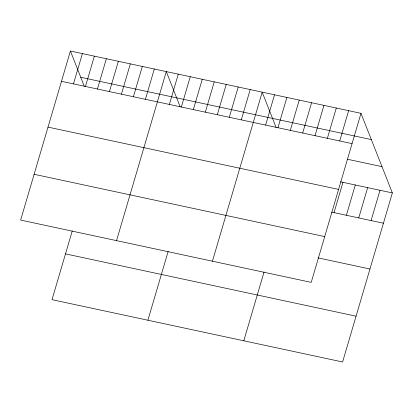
<?xml version="1.0" encoding="UTF-8"?>
<svg xmlns="http://www.w3.org/2000/svg" width="413" height="413" viewBox="0 0 413 413"><rect width="100%" height="100%" fill="white"/><g stroke="black" fill="none" stroke-linecap="round" stroke-linejoin="round"><path stroke-width="0.62" d="M70.406 51.021L20.65 220.077L311.226 282.384L360.983 113.327L70.406 51.021L84.309 86.312M73.478 83.885L82.393 53.592M85.46 86.456L94.376 56.163M97.447 89.027L106.363 58.734M109.435 91.598L118.35 61.305M72.265 230.882L52.017 299.673L342.594 361.979L392.35 192.923L360.983 113.327M121.422 94.164L130.338 63.876M133.409 96.735L142.325 66.441M145.397 99.306L154.312 69.012M116.538 240.64L166.294 71.583L180.202 106.869M169.366 104.448L178.282 74.154M181.353 107.019L190.269 76.725M193.341 109.584L202.256 79.296M205.328 112.155L214.244 81.862M147.906 320.235L168.153 251.44M217.31 114.726L226.226 84.433M229.298 117.297L238.213 87.004M241.285 119.868L250.201 89.575M212.432 261.197L262.188 92.145L276.09 127.431M265.621 125.082L274.537 94.794M277.97 127.731L286.885 97.442M290.318 130.379L299.234 100.085M302.672 133.027L311.588 102.734M243.799 340.792L264.046 272.002M315.021 135.676L323.937 105.382M327.37 138.324L336.285 108.03M339.718 140.972L348.634 110.679M334.034 212.623L342.95 182.329M346.383 215.271L355.299 184.978M358.737 217.919L367.653 187.626M371.086 220.568L380.001 190.274M80.757 77.288L371.333 139.594M61.491 81.315L352.067 143.621M347.421 159.242L381.999 166.656M340.482 181.803L392.35 192.923M48.011 127.106L338.593 189.412M331.567 212.091L383.434 223.216M34.129 174.286L324.706 236.592M318.087 257.882L369.955 269.008M65.491 253.881L356.073 316.188"/></g></svg>
